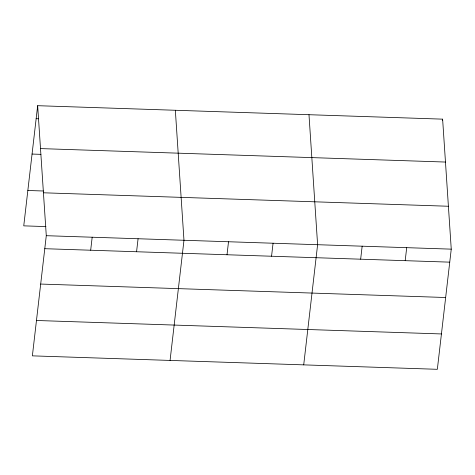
<?xml version="1.0" encoding="UTF-8"?>
<svg xmlns="http://www.w3.org/2000/svg" width="475" height="475" viewBox="0 0 475 475"><rect width="100%" height="100%" fill="white"/><g stroke="black" fill="none" stroke-linecap="round" stroke-linejoin="round"><path stroke-width="0.71" d="M37.656 105.693L46.283 235.695L32.377 355.852L437.344 369.307L451.25 249.149L442.623 119.148L37.656 105.693L23.75 225.851L45.956 226.587M90.677 250.218L92.18 237.221M136.568 251.744L138.077 238.741M170.068 360.424L183.973 240.267L175.34 110.271M227.014 254.748L228.517 241.751M271.558 256.233L273.066 243.23M303.709 364.865L317.609 244.708L308.982 114.707M360.656 259.19L362.158 246.187M405.199 260.674L406.701 247.671M442.451 120.597L442.623 119.148M36.148 118.697L38.368 118.768M40.5 148.592L445.467 162.052M32.057 154.054L40.939 154.351M27.841 190.487L43.385 191.003M43.433 192.791L448.4 206.251M46.283 235.695L451.25 249.149M44.781 248.698L449.748 262.152M40.69 284.056L445.657 297.51M36.474 320.488L441.441 333.949"/></g></svg>
